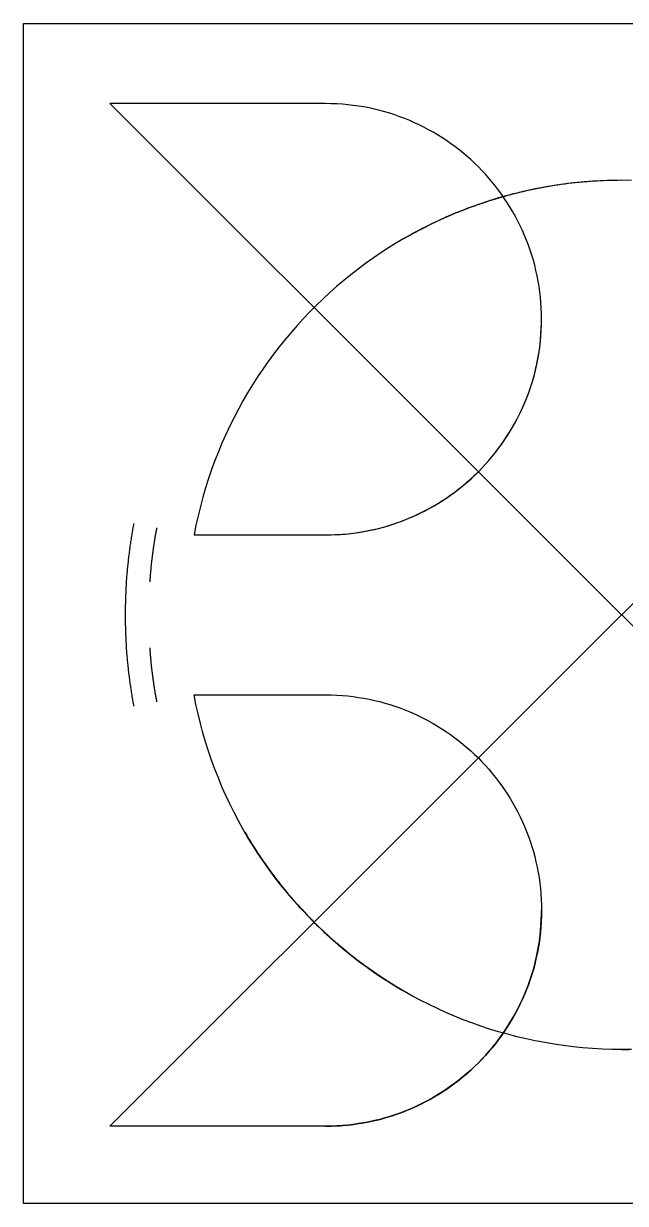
# Model space of a CAD drawing. Header units: millimetres. Extents: x -5.5 to 5.5, y -5.4 to 5.4.
# Drawn here: x -5.5 to 0.01, y -5.41 to 5.41 of the extents above; entities that cross this region are included whole.
import ezdxf

# ---------------------------------------------------------------- set-up
doc = ezdxf.new("R2010")
doc.units = ezdxf.units.MM

msp = doc.modelspace()

# ---------------------------------------------------------------- linework, layer by layer
msp.add_lwpolyline([(-5.5, 5.41), (5.5, 5.41), (5.5, -5.41), (-5.5, -5.41)], close=True)
for points in [[(-3.772, -4.701), (-4.71, -4.701), (4.667, 4.676), (3.729, 4.676)], [(-3.749, -4.701), (-4.71, -4.701), (4.667, 4.676), (3.706, 4.676)], [(-3.772, 4.676), (-4.71, 4.676), (4.667, -4.701), (3.729, -4.701)], [(-3.749, 4.676), (-4.71, 4.676), (4.667, -4.701), (3.706, -4.701)], [(0.068, 3.972), (-0.022, 3.973), (-0.111, 3.972), (-0.201, 3.969), (-0.289, 3.964), (-0.378, 3.957), (-0.466, 3.948), (-0.553, 3.937), (-0.64, 3.925), (-0.726, 3.91), (-0.812, 3.894), (-0.897, 3.876), (-0.981, 3.856), (-1.065, 3.834), (-1.148, 3.811), (-1.231, 3.785), (-1.312, 3.758), (-1.393, 3.73), (-1.473, 3.699), (-1.553, 3.667), (-1.631, 3.634), (-1.709, 3.598), (-1.786, 3.561), (-1.862, 3.523), (-1.937, 3.483), (-2.011, 3.441), (-2.084, 3.398), (-2.156, 3.353), (-2.227, 3.307), (-2.297, 3.259), (-2.367, 3.21), (-2.435, 3.159), (-2.501, 3.107), (-2.567, 3.054), (-2.632, 2.999), (-2.695, 2.943), (-2.757, 2.885), (-2.819, 2.826), (-2.878, 2.766), (-2.937, 2.705), (-2.994, 2.642), (-3.05, 2.578), (-3.105, 2.513), (-3.158, 2.447), (-3.21, 2.379), (-3.26, 2.31), (-3.309, 2.241), (-3.357, 2.17), (-3.403, 2.098), (-3.448, 2.024), (-3.491, 1.95), (-3.532, 1.875), (-3.572, 1.798), (-3.611, 1.721), (-3.647, 1.643), (-3.683, 1.563), (-3.716, 1.483), (-3.748, 1.402), (-3.778, 1.32), (-3.806, 1.237), (-3.833, 1.153), (-3.858, 1.068), (-3.881, 0.982), (-3.902, 0.896), (-3.921, 0.809), (-3.939, 0.721), (-2.733, 0.721), (-2.682, 0.721), (-2.631, 0.723), (-2.58, 0.727), (-2.53, 0.731), (-2.481, 0.737), (-2.431, 0.744), (-2.383, 0.752), (-2.334, 0.761), (-2.286, 0.771), (-2.238, 0.783), (-2.191, 0.796), (-2.145, 0.81), (-2.098, 0.825), (-2.053, 0.841), (-2.008, 0.858), (-1.963, 0.876), (-1.919, 0.896), (-1.875, 0.916), (-1.832, 0.937), (-1.79, 0.96), (-1.748, 0.983), (-1.707, 1.007), (-1.667, 1.032), (-1.627, 1.059), (-1.588, 1.086), (-1.549, 1.114), (-1.512, 1.143), (-1.475, 1.172), (-1.438, 1.203), (-1.403, 1.235), (-1.368, 1.267), (-1.334, 1.3), (-1.301, 1.334), (-1.269, 1.369), (-1.237, 1.404), (-1.207, 1.44), (-1.177, 1.477), (-1.148, 1.515), (-1.12, 1.554), (-1.093, 1.593), (-1.067, 1.632), (-1.041, 1.673), (-1.017, 1.714), (-0.994, 1.756), (-0.971, 1.798), (-0.95, 1.841), (-0.93, 1.885), (-0.91, 1.929), (-0.892, 1.973), (-0.875, 2.018), (-0.859, 2.064), (-0.844, 2.11), (-0.83, 2.157), (-0.817, 2.204), (-0.806, 2.252), (-0.795, 2.3), (-0.786, 2.348), (-0.778, 2.397), (-0.771, 2.446), (-0.765, 2.496), (-0.761, 2.546), (-0.758, 2.597), (-0.756, 2.647), (-0.755, 2.698), (-0.756, 2.749), (-0.758, 2.8), (-0.761, 2.851), (-0.765, 2.901), (-0.771, 2.95), (-0.778, 3), (-0.786, 3.048), (-0.795, 3.097), (-0.806, 3.145), (-0.817, 3.193), (-0.83, 3.24), (-0.844, 3.286), (-0.859, 3.333), (-0.875, 3.378), (-0.892, 3.423), (-0.91, 3.468), (-0.93, 3.512), (-0.95, 3.556), (-0.971, 3.599), (-0.994, 3.641), (-1.017, 3.683), (-1.041, 3.724), (-1.067, 3.764), (-1.093, 3.804), (-1.12, 3.843), (-1.148, 3.882), (-1.177, 3.919), (-1.207, 3.956), (-1.237, 3.993), (-1.269, 4.028), (-1.301, 4.063), (-1.334, 4.097), (-1.368, 4.13), (-1.403, 4.162), (-1.438, 4.194), (-1.475, 4.224), (-1.512, 4.254), (-1.549, 4.283), (-1.588, 4.311), (-1.627, 4.338), (-1.667, 4.364), (-1.707, 4.39), (-1.748, 4.414), (-1.79, 4.437), (-1.832, 4.46), (-1.875, 4.481), (-1.919, 4.501), (-1.963, 4.52), (-2.008, 4.539), (-2.053, 4.556), (-2.098, 4.572), (-2.145, 4.587), (-2.191, 4.601), (-2.238, 4.614), (-2.286, 4.625), (-2.334, 4.636), (-2.383, 4.645), (-2.431, 4.653), (-2.481, 4.66), (-2.53, 4.666), (-2.58, 4.67), (-2.631, 4.673), (-2.682, 4.675), (-2.733, 4.676), (-4.241, 4.676)], [(0.068, 3.972), (-0.022, 3.973), (-0.111, 3.972), (-0.201, 3.969), (-0.289, 3.964), (-0.378, 3.957), (-0.466, 3.948), (-0.553, 3.937), (-0.64, 3.925), (-0.726, 3.91), (-0.812, 3.894), (-0.897, 3.876), (-0.981, 3.856), (-1.065, 3.834), (-1.148, 3.811), (-1.231, 3.785), (-1.312, 3.758), (-1.393, 3.73), (-1.473, 3.699), (-1.553, 3.667), (-1.631, 3.634), (-1.709, 3.598), (-1.786, 3.561), (-1.862, 3.523), (-1.937, 3.483), (-2.011, 3.441), (-2.084, 3.398), (-2.156, 3.353), (-2.227, 3.307), (-2.297, 3.259), (-2.367, 3.21), (-2.435, 3.159), (-2.501, 3.107), (-2.567, 3.054), (-2.632, 2.999), (-2.695, 2.943), (-2.757, 2.885), (-2.819, 2.826), (-2.878, 2.766), (-2.937, 2.705), (-2.994, 2.642), (-3.05, 2.578), (-3.105, 2.513), (-3.158, 2.447), (-3.21, 2.379), (-3.26, 2.31), (-3.309, 2.241), (-3.357, 2.17), (-3.403, 2.098), (-3.448, 2.024), (-3.491, 1.95), (-3.532, 1.875), (-3.572, 1.798), (-3.611, 1.721), (-3.647, 1.643), (-3.683, 1.563), (-3.716, 1.483), (-3.748, 1.402), (-3.778, 1.32), (-3.806, 1.237), (-3.833, 1.153), (-3.858, 1.068), (-3.881, 0.982), (-3.902, 0.896), (-3.921, 0.809), (-3.939, 0.721), (-2.733, 0.721), (-2.682, 0.721), (-2.631, 0.723), (-2.58, 0.727), (-2.53, 0.731), (-2.481, 0.737), (-2.431, 0.744), (-2.383, 0.752), (-2.334, 0.761), (-2.286, 0.771), (-2.238, 0.783), (-2.191, 0.796), (-2.145, 0.81), (-2.098, 0.825), (-2.053, 0.841), (-2.008, 0.858), (-1.963, 0.876), (-1.919, 0.896), (-1.875, 0.916), (-1.832, 0.937), (-1.79, 0.96), (-1.748, 0.983), (-1.707, 1.007), (-1.667, 1.032), (-1.627, 1.059), (-1.588, 1.086), (-1.549, 1.114), (-1.512, 1.143), (-1.475, 1.172), (-1.438, 1.203), (-1.403, 1.235), (-1.368, 1.267), (-1.334, 1.3), (-1.301, 1.334), (-1.269, 1.369), (-1.237, 1.404), (-1.207, 1.44), (-1.177, 1.477), (-1.148, 1.515), (-1.12, 1.554), (-1.093, 1.593), (-1.067, 1.632), (-1.041, 1.673), (-1.017, 1.714), (-0.994, 1.756), (-0.971, 1.798), (-0.95, 1.841), (-0.93, 1.885), (-0.91, 1.929), (-0.892, 1.973), (-0.875, 2.018), (-0.859, 2.064), (-0.844, 2.11), (-0.83, 2.157), (-0.817, 2.204), (-0.806, 2.252), (-0.795, 2.3), (-0.786, 2.348), (-0.778, 2.397), (-0.771, 2.446), (-0.765, 2.496), (-0.761, 2.546), (-0.758, 2.597), (-0.756, 2.647), (-0.755, 2.698), (-0.756, 2.749), (-0.758, 2.8), (-0.761, 2.851), (-0.765, 2.901), (-0.771, 2.95), (-0.778, 3), (-0.786, 3.048), (-0.795, 3.097), (-0.806, 3.145), (-0.817, 3.193), (-0.83, 3.24), (-0.844, 3.286), (-0.859, 3.333), (-0.875, 3.378), (-0.892, 3.423), (-0.91, 3.468), (-0.93, 3.512), (-0.95, 3.556), (-0.971, 3.599), (-0.994, 3.641), (-1.017, 3.683), (-1.041, 3.724), (-1.067, 3.764), (-1.093, 3.804), (-1.12, 3.843), (-1.148, 3.882), (-1.177, 3.919), (-1.207, 3.956), (-1.237, 3.993), (-1.269, 4.028), (-1.301, 4.063), (-1.334, 4.097), (-1.368, 4.13), (-1.403, 4.162), (-1.438, 4.194), (-1.475, 4.224), (-1.512, 4.254), (-1.549, 4.283), (-1.588, 4.311), (-1.627, 4.338), (-1.667, 4.364), (-1.707, 4.39), (-1.748, 4.414), (-1.79, 4.437), (-1.832, 4.46), (-1.875, 4.481), (-1.919, 4.501), (-1.963, 4.52), (-2.008, 4.539), (-2.053, 4.556), (-2.098, 4.572), (-2.145, 4.587), (-2.191, 4.601), (-2.238, 4.614), (-2.286, 4.625), (-2.334, 4.636), (-2.383, 4.645), (-2.431, 4.653), (-2.481, 4.66), (-2.53, 4.666), (-2.58, 4.67), (-2.631, 4.673), (-2.682, 4.675), (-2.733, 4.676), (-4.241, 4.676)], [(-0.022, 3.973), (-0.054, 3.972), (-0.087, 3.972), (-0.12, 3.971), (-0.153, 3.97), (-0.185, 3.969), (-0.218, 3.968), (-0.251, 3.966), (-0.283, 3.964), (-0.316, 3.962), (-0.348, 3.959), (-0.381, 3.956), (-0.413, 3.953), (-0.446, 3.95), (-0.478, 3.946), (-0.511, 3.943), (-0.543, 3.938), (-0.575, 3.934), (-0.607, 3.929), (-0.64, 3.924), (-0.672, 3.919), (-0.704, 3.914), (-0.736, 3.908), (-0.768, 3.902), (-0.8, 3.896), (-0.832, 3.889), (-0.863, 3.883), (-0.895, 3.876), (-0.927, 3.868), (-0.959, 3.861), (-0.99, 3.853), (-1.022, 3.845), (-1.053, 3.837), (-1.084, 3.828), (-1.116, 3.819), (-1.147, 3.81), (-1.178, 3.801), (-1.209, 3.792), (-1.24, 3.782), (-1.271, 3.772), (-1.302, 3.761), (-1.333, 3.751), (-1.363, 3.74), (-1.394, 3.729), (-1.425, 3.718), (-1.455, 3.706), (-1.485, 3.694), (-1.516, 3.682), (-1.546, 3.67), (-1.576, 3.657), (-1.606, 3.644), (-1.636, 3.631), (-1.665, 3.618), (-1.695, 3.604), (-1.725, 3.59), (-1.754, 3.576), (-1.783, 3.562), (-1.813, 3.547), (-1.842, 3.533), (-1.871, 3.518), (-1.9, 3.502), (-1.929, 3.487), (-1.957, 3.471), (-1.986, 3.455), (-2.014, 3.439)], [(-0.091, 3.972), (-0.122, 3.971), (-0.152, 3.97), (-0.183, 3.969), (-0.213, 3.968), (-0.244, 3.966), (-0.274, 3.965), (-0.305, 3.963), (-0.335, 3.96), (-0.365, 3.958), (-0.396, 3.955), (-0.426, 3.952), (-0.456, 3.949), (-0.487, 3.945), (-0.517, 3.942), (-0.547, 3.938), (-0.577, 3.934), (-0.607, 3.929), (-0.637, 3.925), (-0.667, 3.92), (-0.697, 3.915), (-0.727, 3.91), (-0.757, 3.904), (-0.787, 3.898), (-0.817, 3.893), (-0.846, 3.886), (-0.876, 3.88), (-0.906, 3.873), (-0.935, 3.866), (-0.965, 3.859), (-0.994, 3.852), (-1.024, 3.845), (-1.053, 3.837), (-1.082, 3.829), (-1.112, 3.821), (-1.141, 3.812), (-1.17, 3.804), (-1.199, 3.795), (-1.228, 3.786), (-1.257, 3.776), (-1.286, 3.767), (-1.314, 3.757), (-1.343, 3.747), (-1.372, 3.737), (-1.4, 3.727), (-1.429, 3.716), (-1.457, 3.705), (-1.485, 3.694), (-1.514, 3.683), (-1.542, 3.671), (-1.57, 3.66), (-1.598, 3.648), (-1.626, 3.635), (-1.654, 3.623), (-1.681, 3.611), (-1.709, 3.598), (-1.737, 3.585), (-1.764, 3.572), (-1.791, 3.558), (-1.819, 3.544), (-1.846, 3.531), (-1.873, 3.516), (-1.9, 3.502), (-1.927, 3.488), (-1.954, 3.473)], [(-2.733, 0.721), (-2.682, 0.721), (-2.631, 0.723), (-2.58, 0.727), (-2.53, 0.731), (-2.481, 0.737), (-2.431, 0.744), (-2.383, 0.752), (-2.334, 0.761), (-2.286, 0.771), (-2.238, 0.783), (-2.191, 0.796), (-2.145, 0.81), (-2.098, 0.825), (-2.053, 0.841), (-2.008, 0.858), (-1.963, 0.876), (-1.919, 0.896), (-1.875, 0.916), (-1.832, 0.937), (-1.79, 0.96), (-1.748, 0.983), (-1.707, 1.007), (-1.667, 1.032), (-1.627, 1.059), (-1.588, 1.086), (-1.549, 1.114), (-1.512, 1.143), (-1.475, 1.172), (-1.438, 1.203), (-1.403, 1.235), (-1.368, 1.267), (-1.334, 1.3), (-1.301, 1.334), (-1.269, 1.369), (-1.237, 1.404), (-1.207, 1.44), (-1.177, 1.477), (-1.148, 1.515), (-1.12, 1.554), (-1.093, 1.593), (-1.067, 1.632), (-1.041, 1.673), (-1.017, 1.714), (-0.994, 1.756), (-0.971, 1.798), (-0.95, 1.841), (-0.93, 1.885), (-0.91, 1.929), (-0.892, 1.973), (-0.875, 2.018), (-0.859, 2.064), (-0.844, 2.11), (-0.83, 2.157), (-0.817, 2.204), (-0.806, 2.252), (-0.795, 2.3), (-0.786, 2.348), (-0.778, 2.397), (-0.771, 2.446), (-0.765, 2.496), (-0.761, 2.546), (-0.758, 2.597), (-0.756, 2.647), (-0.755, 2.698)], [(-2.698, 0.721), (-2.648, 0.723), (-2.599, 0.725), (-2.55, 0.729), (-2.501, 0.734), (-2.453, 0.741), (-2.404, 0.748), (-2.357, 0.757), (-2.31, 0.766), (-2.263, 0.777), (-2.216, 0.789), (-2.17, 0.802), (-2.125, 0.816), (-2.08, 0.831), (-2.035, 0.847), (-1.991, 0.865), (-1.948, 0.883), (-1.905, 0.902), (-1.862, 0.922), (-1.821, 0.943), (-1.779, 0.965), (-1.739, 0.988), (-1.699, 1.012), (-1.659, 1.037), (-1.62, 1.063), (-1.582, 1.09), (-1.545, 1.117), (-1.508, 1.146), (-1.472, 1.175), (-1.436, 1.205), (-1.401, 1.236), (-1.368, 1.268), (-1.334, 1.3), (-1.302, 1.333), (-1.27, 1.367), (-1.239, 1.402), (-1.209, 1.437), (-1.18, 1.473), (-1.152, 1.51), (-1.124, 1.548), (-1.097, 1.586), (-1.072, 1.625), (-1.047, 1.664), (-1.023, 1.704), (-1, 1.745), (-0.978, 1.786), (-0.956, 1.828), (-0.936, 1.871), (-0.917, 1.914), (-0.899, 1.957), (-0.882, 2.001), (-0.865, 2.046), (-0.85, 2.091), (-0.836, 2.136), (-0.823, 2.182), (-0.811, 2.228), (-0.801, 2.275), (-0.791, 2.323), (-0.782, 2.37), (-0.775, 2.418), (-0.769, 2.467), (-0.763, 2.515), (-0.76, 2.565), (-0.757, 2.614), (-0.755, 2.664)], [(-4.492, 0.824), (-4.494, 0.811), (-4.497, 0.798), (-4.499, 0.786), (-4.501, 0.773), (-4.503, 0.76), (-4.506, 0.747), (-4.508, 0.734), (-4.51, 0.721), (-4.512, 0.708), (-4.514, 0.695), (-4.516, 0.682), (-4.518, 0.669), (-4.52, 0.656), (-4.522, 0.643), (-4.524, 0.63), (-4.526, 0.617), (-4.528, 0.604), (-4.529, 0.591), (-4.531, 0.578), (-4.533, 0.564), (-4.534, 0.551), (-4.536, 0.538), (-4.538, 0.525), (-4.539, 0.512), (-4.541, 0.499), (-4.542, 0.486), (-4.543, 0.473), (-4.545, 0.46), (-4.546, 0.447), (-4.548, 0.434), (-4.549, 0.421), (-4.55, 0.408), (-4.551, 0.395), (-4.552, 0.381), (-4.554, 0.368), (-4.555, 0.355), (-4.556, 0.342), (-4.557, 0.329), (-4.558, 0.316), (-4.559, 0.303), (-4.559, 0.29), (-4.56, 0.277), (-4.561, 0.263), (-4.562, 0.25), (-4.563, 0.237), (-4.563, 0.224), (-4.564, 0.211), (-4.565, 0.198), (-4.565, 0.185), (-4.566, 0.172), (-4.566, 0.158), (-4.567, 0.145), (-4.567, 0.132), (-4.568, 0.119), (-4.568, 0.106), (-4.568, 0.093), (-4.569, 0.079), (-4.569, 0.066), (-4.569, 0.053), (-4.569, 0.04), (-4.569, 0.027), (-4.569, 0.014), (-4.569, 0.001), (-4.57, -0.013), (-4.569, -0.026), (-4.569, -0.039), (-4.569, -0.052), (-4.569, -0.065), (-4.569, -0.078), (-4.569, -0.092), (-4.569, -0.105), (-4.568, -0.118), (-4.568, -0.131), (-4.568, -0.144), (-4.567, -0.157), (-4.567, -0.17), (-4.566, -0.184), (-4.566, -0.197), (-4.565, -0.21), (-4.565, -0.223), (-4.564, -0.236), (-4.563, -0.249), (-4.563, -0.262), (-4.562, -0.276), (-4.561, -0.289), (-4.56, -0.302), (-4.559, -0.315), (-4.559, -0.328), (-4.558, -0.341), (-4.557, -0.354), (-4.556, -0.367), (-4.555, -0.381), (-4.554, -0.394), (-4.552, -0.407), (-4.551, -0.42), (-4.55, -0.433), (-4.549, -0.446), (-4.548, -0.459), (-4.546, -0.472), (-4.545, -0.485), (-4.543, -0.498), (-4.542, -0.511), (-4.541, -0.524), (-4.539, -0.538), (-4.538, -0.551), (-4.536, -0.564), (-4.534, -0.577), (-4.533, -0.59), (-4.531, -0.603), (-4.529, -0.616), (-4.528, -0.629), (-4.526, -0.642), (-4.524, -0.655), (-4.522, -0.668), (-4.52, -0.681), (-4.518, -0.694), (-4.516, -0.707), (-4.514, -0.72), (-4.512, -0.733), (-4.51, -0.746), (-4.508, -0.759), (-4.506, -0.772), (-4.503, -0.785), (-4.501, -0.798), (-4.499, -0.811), (-4.497, -0.824), (-4.494, -0.837), (-4.492, -0.85)], [(-4.282, 0.785), (-4.283, 0.777), (-4.284, 0.77), (-4.286, 0.762), (-4.287, 0.754), (-4.289, 0.747), (-4.29, 0.739), (-4.291, 0.731), (-4.293, 0.724), (-4.294, 0.716), (-4.295, 0.708), (-4.297, 0.7), (-4.298, 0.693), (-4.299, 0.685), (-4.3, 0.677), (-4.302, 0.67), (-4.303, 0.662), (-4.304, 0.654), (-4.305, 0.646), (-4.306, 0.639), (-4.308, 0.631), (-4.309, 0.623), (-4.31, 0.616), (-4.311, 0.608), (-4.312, 0.6), (-4.313, 0.592), (-4.314, 0.585), (-4.315, 0.577), (-4.316, 0.569), (-4.317, 0.561), (-4.318, 0.554), (-4.319, 0.546), (-4.32, 0.538), (-4.321, 0.531), (-4.322, 0.523), (-4.323, 0.515), (-4.324, 0.507), (-4.325, 0.5), (-4.326, 0.492), (-4.327, 0.484), (-4.328, 0.476), (-4.329, 0.469), (-4.33, 0.461), (-4.331, 0.453), (-4.331, 0.445), (-4.332, 0.437), (-4.333, 0.43), (-4.334, 0.422), (-4.335, 0.414), (-4.335, 0.406), (-4.336, 0.399), (-4.337, 0.391), (-4.337, 0.383), (-4.338, 0.375), (-4.339, 0.368), (-4.34, 0.36), (-4.34, 0.352), (-4.341, 0.344), (-4.342, 0.336), (-4.342, 0.329), (-4.343, 0.321), (-4.343, 0.313), (-4.344, 0.305), (-4.344, 0.297), (-4.345, 0.29)], [(-4.345, -0.315), (-4.344, -0.323), (-4.344, -0.331), (-4.343, -0.338), (-4.343, -0.346), (-4.342, -0.354), (-4.342, -0.362), (-4.341, -0.369), (-4.34, -0.377), (-4.34, -0.385), (-4.339, -0.393), (-4.338, -0.401), (-4.337, -0.408), (-4.337, -0.416), (-4.336, -0.424), (-4.335, -0.432), (-4.335, -0.439), (-4.334, -0.447), (-4.333, -0.455), (-4.332, -0.463), (-4.331, -0.47), (-4.331, -0.478), (-4.33, -0.486), (-4.329, -0.494), (-4.328, -0.502), (-4.327, -0.509), (-4.326, -0.517), (-4.325, -0.525), (-4.324, -0.533), (-4.323, -0.54), (-4.322, -0.548), (-4.321, -0.556), (-4.32, -0.564), (-4.319, -0.571), (-4.318, -0.579), (-4.317, -0.587), (-4.316, -0.594), (-4.315, -0.602), (-4.314, -0.61), (-4.313, -0.618), (-4.312, -0.625), (-4.311, -0.633), (-4.31, -0.641), (-4.309, -0.649), (-4.308, -0.656), (-4.306, -0.664), (-4.305, -0.672), (-4.304, -0.679), (-4.303, -0.687), (-4.302, -0.695), (-4.3, -0.703), (-4.299, -0.71), (-4.298, -0.718), (-4.297, -0.726), (-4.295, -0.733), (-4.294, -0.741), (-4.293, -0.749), (-4.291, -0.756), (-4.29, -0.764), (-4.289, -0.772), (-4.287, -0.78), (-4.286, -0.787), (-4.284, -0.795), (-4.283, -0.803), (-4.282, -0.81)], [(0.068, -3.997), (-0.022, -3.998), (-0.111, -3.997), (-0.201, -3.994), (-0.289, -3.989), (-0.378, -3.982), (-0.466, -3.973), (-0.553, -3.963), (-0.64, -3.95), (-0.726, -3.935), (-0.812, -3.919), (-0.897, -3.901), (-0.981, -3.881), (-1.065, -3.859), (-1.148, -3.836), (-1.231, -3.811), (-1.312, -3.784), (-1.393, -3.755), (-1.473, -3.725), (-1.553, -3.692), (-1.631, -3.659), (-1.709, -3.623), (-1.786, -3.586), (-1.862, -3.548), (-1.937, -3.508), (-2.011, -3.466), (-2.084, -3.423), (-2.156, -3.378), (-2.227, -3.332), (-2.297, -3.284), (-2.367, -3.235), (-2.435, -3.184), (-2.501, -3.132), (-2.567, -3.079), (-2.632, -3.024), (-2.695, -2.968), (-2.757, -2.91), (-2.819, -2.852), (-2.878, -2.792), (-2.937, -2.73), (-2.994, -2.667), (-3.05, -2.603), (-3.105, -2.538), (-3.158, -2.472), (-3.21, -2.404), (-3.26, -2.336), (-3.309, -2.266), (-3.357, -2.195), (-3.403, -2.123), (-3.448, -2.05), (-3.491, -1.975), (-3.532, -1.9), (-3.572, -1.824), (-3.611, -1.746), (-3.647, -1.668), (-3.683, -1.589), (-3.716, -1.508), (-3.748, -1.427), (-3.778, -1.345), (-3.806, -1.262), (-3.833, -1.178), (-3.858, -1.093), (-3.881, -1.008), (-3.902, -0.921), (-3.921, -0.834), (-3.939, -0.746), (-2.733, -0.746), (-2.682, -0.747), (-2.631, -0.749), (-2.58, -0.752), (-2.53, -0.756), (-2.481, -0.762), (-2.431, -0.769), (-2.383, -0.777), (-2.334, -0.786), (-2.286, -0.797), (-2.238, -0.808), (-2.191, -0.821), (-2.145, -0.835), (-2.098, -0.85), (-2.053, -0.866), (-2.008, -0.883), (-1.963, -0.901), (-1.919, -0.921), (-1.875, -0.941), (-1.832, -0.962), (-1.79, -0.985), (-1.748, -1.008), (-1.707, -1.032), (-1.667, -1.058), (-1.627, -1.084), (-1.588, -1.111), (-1.549, -1.139), (-1.512, -1.168), (-1.475, -1.198), (-1.438, -1.228), (-1.403, -1.26), (-1.368, -1.292), (-1.334, -1.325), (-1.301, -1.359), (-1.269, -1.394), (-1.237, -1.429), (-1.207, -1.466), (-1.177, -1.503), (-1.148, -1.54), (-1.12, -1.579), (-1.093, -1.618), (-1.067, -1.658), (-1.041, -1.698), (-1.017, -1.739), (-0.994, -1.781), (-0.971, -1.823), (-0.95, -1.866), (-0.93, -1.91), (-0.91, -1.954), (-0.892, -1.998), (-0.875, -2.044), (-0.859, -2.089), (-0.844, -2.136), (-0.83, -2.182), (-0.817, -2.229), (-0.806, -2.277), (-0.795, -2.325), (-0.786, -2.374), (-0.778, -2.422), (-0.771, -2.472), (-0.765, -2.521), (-0.761, -2.571), (-0.758, -2.622), (-0.756, -2.673), (-0.755, -2.724), (-0.756, -2.775), (-0.758, -2.825), (-0.761, -2.876), (-0.765, -2.926), (-0.771, -2.975), (-0.778, -3.025), (-0.786, -3.074), (-0.795, -3.122), (-0.806, -3.17), (-0.817, -3.218), (-0.83, -3.265), (-0.844, -3.312), (-0.859, -3.358), (-0.875, -3.404), (-0.892, -3.449), (-0.91, -3.493), (-0.93, -3.537), (-0.95, -3.581), (-0.971, -3.624), (-0.994, -3.666), (-1.017, -3.708), (-1.041, -3.749), (-1.067, -3.789), (-1.093, -3.829), (-1.12, -3.868), (-1.148, -3.907), (-1.177, -3.945), (-1.207, -3.982), (-1.237, -4.018), (-1.269, -4.053), (-1.301, -4.088), (-1.334, -4.122), (-1.368, -4.155), (-1.403, -4.187), (-1.438, -4.219), (-1.475, -4.25), (-1.512, -4.279), (-1.549, -4.308), (-1.588, -4.336), (-1.627, -4.363), (-1.667, -4.39), (-1.707, -4.415), (-1.748, -4.439), (-1.79, -4.462), (-1.832, -4.485), (-1.875, -4.506), (-1.919, -4.526), (-1.963, -4.546), (-2.008, -4.564), (-2.053, -4.581), (-2.098, -4.597), (-2.145, -4.612), (-2.191, -4.626), (-2.238, -4.639), (-2.286, -4.651), (-2.334, -4.661), (-2.383, -4.67), (-2.431, -4.678), (-2.481, -4.685), (-2.53, -4.691), (-2.58, -4.695), (-2.631, -4.699), (-2.682, -4.701), (-2.733, -4.701), (-4.241, -4.701)], [(0.068, -3.997), (-0.022, -3.998), (-0.111, -3.997), (-0.201, -3.994), (-0.289, -3.989), (-0.378, -3.982), (-0.466, -3.973), (-0.553, -3.963), (-0.64, -3.95), (-0.726, -3.935), (-0.812, -3.919), (-0.897, -3.901), (-0.981, -3.881), (-1.065, -3.859), (-1.148, -3.836), (-1.231, -3.811), (-1.312, -3.784), (-1.393, -3.755), (-1.473, -3.725), (-1.553, -3.692), (-1.631, -3.659), (-1.709, -3.623), (-1.786, -3.586), (-1.862, -3.548), (-1.937, -3.508), (-2.011, -3.466), (-2.084, -3.423), (-2.156, -3.378), (-2.227, -3.332), (-2.297, -3.284), (-2.367, -3.235), (-2.435, -3.184), (-2.501, -3.132), (-2.567, -3.079), (-2.632, -3.024), (-2.695, -2.968), (-2.757, -2.91), (-2.819, -2.852), (-2.878, -2.792), (-2.937, -2.73), (-2.994, -2.667), (-3.05, -2.603), (-3.105, -2.538), (-3.158, -2.472), (-3.21, -2.404), (-3.26, -2.336), (-3.309, -2.266), (-3.357, -2.195), (-3.403, -2.123), (-3.448, -2.05), (-3.491, -1.975), (-3.532, -1.9), (-3.572, -1.824), (-3.611, -1.746), (-3.647, -1.668), (-3.683, -1.589), (-3.716, -1.508), (-3.748, -1.427), (-3.778, -1.345), (-3.806, -1.262), (-3.833, -1.178), (-3.858, -1.093), (-3.881, -1.008), (-3.902, -0.921), (-3.921, -0.834), (-3.939, -0.746), (-2.733, -0.746), (-2.682, -0.747), (-2.631, -0.749), (-2.58, -0.752), (-2.53, -0.756), (-2.481, -0.762), (-2.431, -0.769), (-2.383, -0.777), (-2.334, -0.786), (-2.286, -0.797), (-2.238, -0.808), (-2.191, -0.821), (-2.145, -0.835), (-2.098, -0.85), (-2.053, -0.866), (-2.008, -0.883), (-1.963, -0.901), (-1.919, -0.921), (-1.875, -0.941), (-1.832, -0.962), (-1.79, -0.985), (-1.748, -1.008), (-1.707, -1.032), (-1.667, -1.058), (-1.627, -1.084), (-1.588, -1.111), (-1.549, -1.139), (-1.512, -1.168), (-1.475, -1.198), (-1.438, -1.228), (-1.403, -1.26), (-1.368, -1.292), (-1.334, -1.325), (-1.301, -1.359), (-1.269, -1.394), (-1.237, -1.429), (-1.207, -1.466), (-1.177, -1.503), (-1.148, -1.54), (-1.12, -1.579), (-1.093, -1.618), (-1.067, -1.658), (-1.041, -1.698), (-1.017, -1.739), (-0.994, -1.781), (-0.971, -1.823), (-0.95, -1.866), (-0.93, -1.91), (-0.91, -1.954), (-0.892, -1.998), (-0.875, -2.044), (-0.859, -2.089), (-0.844, -2.136), (-0.83, -2.182), (-0.817, -2.229), (-0.806, -2.277), (-0.795, -2.325), (-0.786, -2.374), (-0.778, -2.422), (-0.771, -2.472), (-0.765, -2.521), (-0.761, -2.571), (-0.758, -2.622), (-0.756, -2.673), (-0.755, -2.724), (-0.756, -2.775), (-0.758, -2.825), (-0.761, -2.876), (-0.765, -2.926), (-0.771, -2.975), (-0.778, -3.025), (-0.786, -3.074), (-0.795, -3.122), (-0.806, -3.17), (-0.817, -3.218), (-0.83, -3.265), (-0.844, -3.312), (-0.859, -3.358), (-0.875, -3.404), (-0.892, -3.449), (-0.91, -3.493), (-0.93, -3.537), (-0.95, -3.581), (-0.971, -3.624), (-0.994, -3.666), (-1.017, -3.708), (-1.041, -3.749), (-1.067, -3.789), (-1.093, -3.829), (-1.12, -3.868), (-1.148, -3.907), (-1.177, -3.945), (-1.207, -3.982), (-1.237, -4.018), (-1.269, -4.053), (-1.301, -4.088), (-1.334, -4.122), (-1.368, -4.155), (-1.403, -4.187), (-1.438, -4.219), (-1.475, -4.25), (-1.512, -4.279), (-1.549, -4.308), (-1.588, -4.336), (-1.627, -4.363), (-1.667, -4.39), (-1.707, -4.415), (-1.748, -4.439), (-1.79, -4.462), (-1.832, -4.485), (-1.875, -4.506), (-1.919, -4.526), (-1.963, -4.546), (-2.008, -4.564), (-2.053, -4.581), (-2.098, -4.597), (-2.145, -4.612), (-2.191, -4.626), (-2.238, -4.639), (-2.286, -4.651), (-2.334, -4.661), (-2.383, -4.67), (-2.431, -4.678), (-2.481, -4.685), (-2.53, -4.691), (-2.58, -4.695), (-2.631, -4.699), (-2.682, -4.701), (-2.733, -4.701), (-4.241, -4.701)], [(-3.473, -2.005), (-3.456, -2.034), (-3.44, -2.062), (-3.423, -2.09), (-3.406, -2.118), (-3.388, -2.145), (-3.371, -2.173), (-3.353, -2.2), (-3.335, -2.228), (-3.316, -2.255), (-3.298, -2.282), (-3.279, -2.308), (-3.26, -2.335), (-3.241, -2.361), (-3.222, -2.388), (-3.202, -2.414), (-3.183, -2.44), (-3.163, -2.465), (-3.143, -2.491), (-3.122, -2.516), (-3.102, -2.542), (-3.081, -2.567), (-3.06, -2.592), (-3.039, -2.616), (-3.017, -2.641), (-2.996, -2.665), (-2.974, -2.689), (-2.952, -2.713), (-2.93, -2.737), (-2.908, -2.761), (-2.885, -2.784), (-2.863, -2.808), (-2.84, -2.831), (-2.817, -2.854), (-2.793, -2.876), (-2.77, -2.899), (-2.746, -2.921), (-2.722, -2.943), (-2.698, -2.965), (-2.674, -2.987), (-2.65, -3.008), (-2.625, -3.03), (-2.601, -3.051), (-2.576, -3.072), (-2.551, -3.093), (-2.525, -3.113), (-2.5, -3.134), (-2.474, -3.154), (-2.449, -3.174), (-2.423, -3.193), (-2.397, -3.213), (-2.37, -3.232), (-2.344, -3.251), (-2.317, -3.27), (-2.291, -3.289), (-2.264, -3.307), (-2.237, -3.326), (-2.209, -3.344), (-2.182, -3.362), (-2.154, -3.379), (-2.127, -3.397), (-2.099, -3.414), (-2.071, -3.431), (-2.043, -3.447), (-2.014, -3.464)], [(-3.438, -2.065), (-3.422, -2.091), (-3.406, -2.117), (-3.39, -2.143), (-3.373, -2.169), (-3.356, -2.195), (-3.34, -2.22), (-3.323, -2.245), (-3.306, -2.271), (-3.288, -2.296), (-3.271, -2.32), (-3.253, -2.345), (-3.235, -2.37), (-3.217, -2.394), (-3.199, -2.419), (-3.18, -2.443), (-3.161, -2.467), (-3.143, -2.491), (-3.124, -2.515), (-3.105, -2.538), (-3.085, -2.562), (-3.066, -2.585), (-3.046, -2.608), (-3.026, -2.631), (-3.006, -2.654), (-2.986, -2.676), (-2.965, -2.699), (-2.945, -2.721), (-2.924, -2.743), (-2.903, -2.765), (-2.882, -2.787), (-2.861, -2.809), (-2.84, -2.831), (-2.818, -2.852), (-2.796, -2.873), (-2.774, -2.894), (-2.752, -2.915), (-2.73, -2.936), (-2.708, -2.956), (-2.685, -2.977), (-2.663, -2.997), (-2.64, -3.017), (-2.617, -3.037), (-2.594, -3.057), (-2.571, -3.076), (-2.547, -3.095), (-2.524, -3.115), (-2.5, -3.134), (-2.476, -3.152), (-2.452, -3.171), (-2.428, -3.19), (-2.403, -3.208), (-2.379, -3.226), (-2.354, -3.244), (-2.33, -3.262), (-2.305, -3.279), (-2.28, -3.297), (-2.254, -3.314), (-2.229, -3.331), (-2.204, -3.347), (-2.178, -3.364), (-2.152, -3.381), (-2.126, -3.397), (-2.1, -3.413), (-2.074, -3.429)], [(-2.733, -4.701), (-2.682, -4.701), (-2.631, -4.699), (-2.58, -4.695), (-2.53, -4.691), (-2.481, -4.685), (-2.431, -4.678), (-2.383, -4.67), (-2.334, -4.661), (-2.286, -4.651), (-2.238, -4.639), (-2.191, -4.626), (-2.145, -4.612), (-2.098, -4.597), (-2.053, -4.581), (-2.008, -4.564), (-1.963, -4.546), (-1.919, -4.526), (-1.875, -4.506), (-1.832, -4.485), (-1.79, -4.462), (-1.748, -4.439), (-1.707, -4.415), (-1.667, -4.39), (-1.627, -4.363), (-1.588, -4.336), (-1.549, -4.308), (-1.512, -4.279), (-1.475, -4.25), (-1.438, -4.219), (-1.403, -4.187), (-1.368, -4.155), (-1.334, -4.122), (-1.301, -4.088), (-1.269, -4.053), (-1.237, -4.018), (-1.207, -3.982), (-1.177, -3.945), (-1.148, -3.907), (-1.12, -3.868), (-1.093, -3.829), (-1.067, -3.789), (-1.041, -3.749), (-1.017, -3.708), (-0.994, -3.666), (-0.971, -3.624), (-0.95, -3.581), (-0.93, -3.537), (-0.91, -3.493), (-0.892, -3.449), (-0.875, -3.404), (-0.859, -3.358), (-0.844, -3.312), (-0.83, -3.265), (-0.817, -3.218), (-0.806, -3.17), (-0.795, -3.122), (-0.786, -3.074), (-0.778, -3.025), (-0.771, -2.975), (-0.765, -2.926), (-0.761, -2.876), (-0.758, -2.825), (-0.756, -2.775), (-0.755, -2.724)], [(-2.698, -4.701), (-2.648, -4.699), (-2.599, -4.697), (-2.55, -4.693), (-2.501, -4.688), (-2.453, -4.681), (-2.404, -4.674), (-2.357, -4.665), (-2.31, -4.656), (-2.263, -4.645), (-2.216, -4.633), (-2.17, -4.62), (-2.125, -4.606), (-2.08, -4.591), (-2.035, -4.575), (-1.991, -4.557), (-1.948, -4.539), (-1.905, -4.52), (-1.862, -4.5), (-1.821, -4.479), (-1.779, -4.457), (-1.739, -4.434), (-1.699, -4.41), (-1.659, -4.385), (-1.62, -4.359), (-1.582, -4.332), (-1.545, -4.305), (-1.508, -4.276), (-1.472, -4.247), (-1.436, -4.217), (-1.401, -4.186), (-1.368, -4.154), (-1.334, -4.122), (-1.302, -4.089), (-1.27, -4.055), (-1.239, -4.02), (-1.209, -3.985), (-1.18, -3.948), (-1.152, -3.912), (-1.124, -3.874), (-1.097, -3.836), (-1.072, -3.797), (-1.047, -3.758), (-1.023, -3.718), (-1, -3.677), (-0.978, -3.636), (-0.956, -3.594), (-0.936, -3.551), (-0.917, -3.508), (-0.899, -3.465), (-0.882, -3.421), (-0.865, -3.376), (-0.85, -3.331), (-0.836, -3.286), (-0.823, -3.24), (-0.811, -3.193), (-0.801, -3.147), (-0.791, -3.099), (-0.782, -3.052), (-0.775, -3.004), (-0.769, -2.955), (-0.763, -2.906), (-0.76, -2.857), (-0.757, -2.808), (-0.755, -2.758)], [(-0.022, -3.998), (0.011, -3.998), (0.044, -3.997)]]:
    msp.add_lwpolyline(points)

doc.saveas('drawing.dxf')
